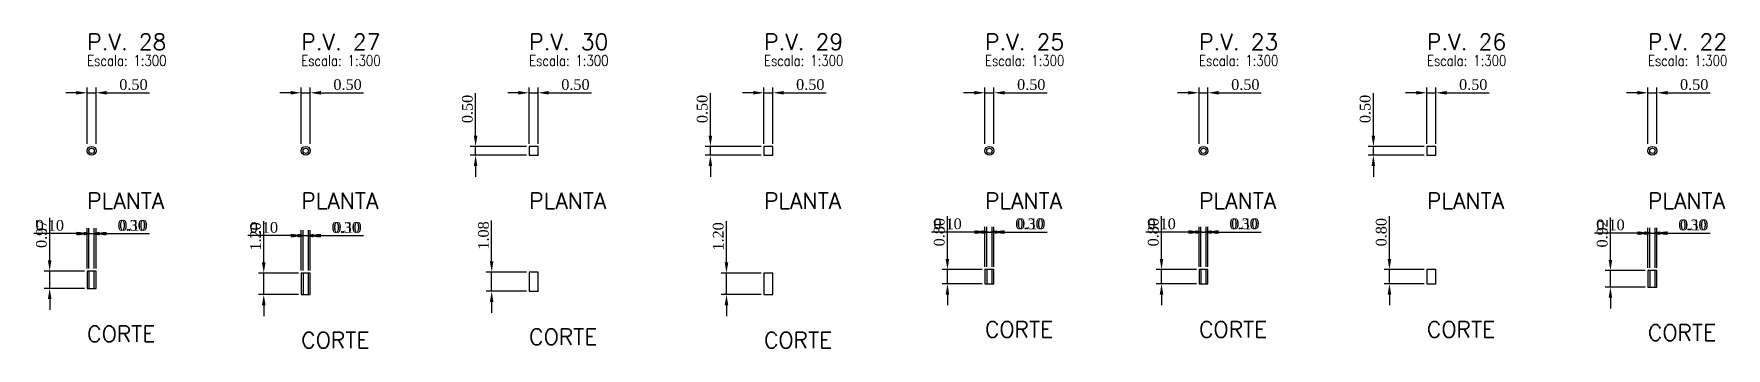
# Model space of a CAD drawing. Extents: x -44 to 14114764, y -20 to 289527804.
# Drawn here: x 359892.8 to 359987.6, y 7353290.9 to 7353308.5 of the extents above; entities that cross this region are included whole.
import ezdxf

# ---------------------------------------------------------------- set-up
doc = ezdxf.new("R2010")
doc.units = 0
doc.header["$PDMODE"] = 3
doc.header["$PDSIZE"] = 0.1
for name, color, linetype in [('DETALHE_POCO_COT', 8, 'Continuous'), ('DETALHE_POCO_FOR', 7, 'Continuous'), ('DETALHE_POCO_TIT', 5, 'Continuous'), ('DETALHE_POCO_TXT', 7, 'Continuous')]:
    doc.layers.add(name, color=color, linetype=linetype)
doc.styles.add('ROMANS', font='ROMANS.shx', dxfattribs={"height": 2})
doc.styles.get("Standard").update_dxf_attribs({"font": 'times.ttf'})
doc.dimstyles.new('ISO-25', dxfattribs={"dimtxt": 2.5, "dimasz": 2.5, "dimexe": 1.25, "dimexo": 0.625, "dimtad": 1, "dimtxsty": 'Standard', "dimcen": 2.5, "dimadec": 0, "dimazin": 0, "dimtfac": 1, "dimtmove": 0, "dimatfit": 3, "dimfxl": 1, "dimarcsym": 0})

# ---------------------------------------------------------------- blocks, each defined once
blk = doc.blocks.new('*D625')
at = {"layer": 'Defpoints', "color": 0, "transparency": 16777216}
for p in [(359896.286, 7353305.165), (359895.786, 7353302.165), (359896.286, 7353302.165)]:
    blk.add_point(p, dxfattribs=at)
at = {"layer": 'DETALHE_POCO_COT', "color": 0, "lineweight": -2, "transparency": 16777216}
for p, q in [((359895.786, 7353302.315), (359895.786, 7353305.465)), ((359896.286, 7353302.315), (359896.286, 7353305.465)), ((359895.186, 7353305.165), (359894.586, 7353305.165)), ((359895.786, 7353305.165), (359896.286, 7353305.165)), ((359896.886, 7353305.165), (359899.273, 7353305.165))]:
    blk.add_line(p, q, dxfattribs=at)
at = {"layer": 'DETALHE_POCO_COT', "color": 0, "transparency": 16777216}
for points in [[(359895.186, 7353305.265), (359895.186, 7353305.065), (359895.786, 7353305.165)], [(359896.886, 7353305.265), (359896.886, 7353305.065), (359896.286, 7353305.165)]]:
    blk.add_solid(points, dxfattribs=at)
at = {"layer": 'DETALHE_POCO_COT', "color": 0, "transparency": 16777216, "insert": (359898.38, 7353305.621), "char_height": 0.6, "attachment_point": 5}
blk.add_mtext('0.50', dxfattribs=at)
blk = doc.blocks.new('*D626')
at = {"layer": 'Defpoints', "color": 0, "transparency": 16777216}
for p in [(359893.686, 7353295.18), (359895.786, 7353295.18), (359895.786, 7353294.21)]:
    blk.add_point(p, dxfattribs=at)
at = {"layer": 'DETALHE_POCO_COT', "color": 0, "lineweight": -2, "transparency": 16777216}
for p, q in [((359893.686, 7353295.78), (359893.686, 7353298.159)), ((359895.636, 7353295.18), (359893.386, 7353295.18)), ((359893.686, 7353294.21), (359893.686, 7353295.18)), ((359895.636, 7353294.21), (359893.386, 7353294.21)), ((359893.686, 7353293.61), (359893.686, 7353293.01))]:
    blk.add_line(p, q, dxfattribs=at)
at = {"layer": 'DETALHE_POCO_COT', "color": 0, "transparency": 16777216}
for points in [[(359893.586, 7353295.78), (359893.786, 7353295.78), (359893.686, 7353295.18)], [(359893.586, 7353293.61), (359893.786, 7353293.61), (359893.686, 7353294.21)]]:
    blk.add_solid(points, dxfattribs=at)
at = {"layer": 'DETALHE_POCO_COT', "color": 0, "transparency": 16777216, "insert": (359893.23, 7353297.269), "char_height": 0.6, "attachment_point": 5, "rotation": 90}
blk.add_mtext('0.97', dxfattribs=at)
blk = doc.blocks.new('*D627')
at = {"layer": 'Defpoints', "color": 0, "transparency": 16777216}
for p in [(359895.886, 7353297.28), (359895.786, 7353295.18), (359895.886, 7353295.18)]:
    blk.add_point(p, dxfattribs=at)
at = {"layer": 'DETALHE_POCO_COT', "color": 0, "lineweight": -2, "transparency": 16777216}
for p, q in [((359895.186, 7353297.28), (359892.8, 7353297.28)), ((359895.786, 7353295.33), (359895.786, 7353297.58)), ((359895.886, 7353297.28), (359895.786, 7353297.28)), ((359895.886, 7353295.33), (359895.886, 7353297.58)), ((359896.486, 7353297.28), (359897.086, 7353297.28))]:
    blk.add_line(p, q, dxfattribs=at)
at = {"layer": 'DETALHE_POCO_COT', "color": 0, "transparency": 16777216}
for points in [[(359895.186, 7353297.38), (359895.186, 7353297.18), (359895.786, 7353297.28)], [(359896.486, 7353297.38), (359896.486, 7353297.18), (359895.886, 7353297.28)]]:
    blk.add_solid(points, dxfattribs=at)
at = {"layer": 'DETALHE_POCO_COT', "color": 0, "transparency": 16777216, "insert": (359893.693, 7353297.736), "char_height": 0.6, "attachment_point": 5}
blk.add_mtext('0.10', dxfattribs=at)
blk = doc.blocks.new('*D628')
at = {"layer": 'Defpoints', "color": 0, "transparency": 16777216}
for p in [(359896.186, 7353297.28), (359895.886, 7353295.18), (359896.186, 7353295.18)]:
    blk.add_point(p, dxfattribs=at)
at = {"layer": 'DETALHE_POCO_COT', "color": 0, "lineweight": -2, "transparency": 16777216}
for p, q in [((359895.286, 7353297.28), (359894.686, 7353297.28)), ((359895.886, 7353295.33), (359895.886, 7353297.58)), ((359895.886, 7353297.28), (359896.186, 7353297.28)), ((359896.186, 7353295.33), (359896.186, 7353297.58)), ((359896.786, 7353297.28), (359899.173, 7353297.28))]:
    blk.add_line(p, q, dxfattribs=at)
at = {"layer": 'DETALHE_POCO_COT', "color": 0, "transparency": 16777216}
for points in [[(359895.286, 7353297.38), (359895.286, 7353297.18), (359895.886, 7353297.28)], [(359896.786, 7353297.38), (359896.786, 7353297.18), (359896.186, 7353297.28)]]:
    blk.add_solid(points, dxfattribs=at)
at = {"layer": 'DETALHE_POCO_COT', "color": 0, "transparency": 16777216, "insert": (359898.28, 7353297.736), "char_height": 0.6, "attachment_point": 5}
blk.add_mtext('0.30', dxfattribs=at)
blk = doc.blocks.new('*D629')
at = {"layer": 'Defpoints', "color": 0, "transparency": 16777216}
for p in [(359896.286, 7353297.28), (359896.186, 7353295.18), (359896.286, 7353295.18)]:
    blk.add_point(p, dxfattribs=at)
at = {"layer": 'DETALHE_POCO_COT', "color": 0, "lineweight": -2, "transparency": 16777216}
for p, q in [((359895.586, 7353297.28), (359894.986, 7353297.28)), ((359896.186, 7353295.33), (359896.186, 7353297.58)), ((359896.186, 7353297.28), (359896.286, 7353297.28)), ((359896.286, 7353295.33), (359896.286, 7353297.58)), ((359896.886, 7353297.28), (359899.273, 7353297.28))]:
    blk.add_line(p, q, dxfattribs=at)
at = {"layer": 'DETALHE_POCO_COT', "color": 0, "transparency": 16777216}
for points in [[(359895.586, 7353297.38), (359895.586, 7353297.18), (359896.186, 7353297.28)], [(359896.886, 7353297.38), (359896.886, 7353297.18), (359896.286, 7353297.28)]]:
    blk.add_solid(points, dxfattribs=at)
at = {"layer": 'DETALHE_POCO_COT', "color": 0, "transparency": 16777216, "insert": (359898.38, 7353297.736), "char_height": 0.6, "attachment_point": 5}
blk.add_mtext('0.10', dxfattribs=at)
blk = doc.blocks.new('*D630')
at = {"layer": 'Defpoints', "color": 0, "transparency": 16777216}
for p in [(359908.275, 7353305.165), (359907.775, 7353302.165), (359908.275, 7353302.165)]:
    blk.add_point(p, dxfattribs=at)
at = {"layer": 'DETALHE_POCO_COT', "color": 0, "lineweight": -2, "transparency": 16777216}
for p, q in [((359907.775, 7353302.315), (359907.775, 7353305.465)), ((359908.275, 7353302.315), (359908.275, 7353305.465)), ((359907.175, 7353305.165), (359906.575, 7353305.165)), ((359907.775, 7353305.165), (359908.275, 7353305.165)), ((359908.875, 7353305.165), (359911.262, 7353305.165))]:
    blk.add_line(p, q, dxfattribs=at)
at = {"layer": 'DETALHE_POCO_COT', "color": 0, "transparency": 16777216}
for points in [[(359907.175, 7353305.265), (359907.175, 7353305.065), (359907.775, 7353305.165)], [(359908.875, 7353305.265), (359908.875, 7353305.065), (359908.275, 7353305.165)]]:
    blk.add_solid(points, dxfattribs=at)
at = {"layer": 'DETALHE_POCO_COT', "color": 0, "transparency": 16777216, "insert": (359910.369, 7353305.621), "char_height": 0.6, "attachment_point": 5}
blk.add_mtext('0.50', dxfattribs=at)
blk = doc.blocks.new('*D631')
at = {"layer": 'Defpoints', "color": 0, "transparency": 16777216}
for p in [(359905.675, 7353295.065), (359907.775, 7353295.065), (359907.775, 7353293.865)]:
    blk.add_point(p, dxfattribs=at)
at = {"layer": 'DETALHE_POCO_COT', "color": 0, "lineweight": -2, "transparency": 16777216}
for p, q in [((359905.675, 7353295.665), (359905.675, 7353297.98)), ((359907.625, 7353295.065), (359905.375, 7353295.065)), ((359905.675, 7353293.865), (359905.675, 7353295.065)), ((359907.625, 7353293.865), (359905.375, 7353293.865)), ((359905.675, 7353293.265), (359905.675, 7353292.665))]:
    blk.add_line(p, q, dxfattribs=at)
at = {"layer": 'DETALHE_POCO_COT', "color": 0, "transparency": 16777216}
for points in [[(359905.575, 7353295.665), (359905.775, 7353295.665), (359905.675, 7353295.065)], [(359905.575, 7353293.265), (359905.775, 7353293.265), (359905.675, 7353293.865)]]:
    blk.add_solid(points, dxfattribs=at)
at = {"layer": 'DETALHE_POCO_COT', "color": 0, "transparency": 16777216, "insert": (359905.219, 7353297.123), "char_height": 0.6, "attachment_point": 5, "rotation": 90}
blk.add_mtext('1.20', dxfattribs=at)
blk = doc.blocks.new('*D632')
at = {"layer": 'Defpoints', "color": 0, "transparency": 16777216}
for p in [(359907.875, 7353297.165), (359907.775, 7353295.065), (359907.875, 7353295.065)]:
    blk.add_point(p, dxfattribs=at)
at = {"layer": 'DETALHE_POCO_COT', "color": 0, "lineweight": -2, "transparency": 16777216}
for p, q in [((359907.175, 7353297.165), (359904.788, 7353297.165)), ((359907.775, 7353295.215), (359907.775, 7353297.465)), ((359907.875, 7353297.165), (359907.775, 7353297.165)), ((359907.875, 7353295.215), (359907.875, 7353297.465)), ((359908.475, 7353297.165), (359909.075, 7353297.165))]:
    blk.add_line(p, q, dxfattribs=at)
at = {"layer": 'DETALHE_POCO_COT', "color": 0, "transparency": 16777216}
for points in [[(359907.175, 7353297.265), (359907.175, 7353297.065), (359907.775, 7353297.165)], [(359908.475, 7353297.265), (359908.475, 7353297.065), (359907.875, 7353297.165)]]:
    blk.add_solid(points, dxfattribs=at)
at = {"layer": 'DETALHE_POCO_COT', "color": 0, "transparency": 16777216, "insert": (359905.682, 7353297.621), "char_height": 0.6, "attachment_point": 5}
blk.add_mtext('0.10', dxfattribs=at)
blk = doc.blocks.new('*D633')
at = {"layer": 'Defpoints', "color": 0, "transparency": 16777216}
for p in [(359908.175, 7353297.165), (359907.875, 7353295.065), (359908.175, 7353295.065)]:
    blk.add_point(p, dxfattribs=at)
at = {"layer": 'DETALHE_POCO_COT', "color": 0, "lineweight": -2, "transparency": 16777216}
for p, q in [((359907.275, 7353297.165), (359906.675, 7353297.165)), ((359907.875, 7353295.215), (359907.875, 7353297.465)), ((359907.875, 7353297.165), (359908.175, 7353297.165)), ((359908.175, 7353295.215), (359908.175, 7353297.465)), ((359908.775, 7353297.165), (359911.162, 7353297.165))]:
    blk.add_line(p, q, dxfattribs=at)
at = {"layer": 'DETALHE_POCO_COT', "color": 0, "transparency": 16777216}
for points in [[(359907.275, 7353297.265), (359907.275, 7353297.065), (359907.875, 7353297.165)], [(359908.775, 7353297.265), (359908.775, 7353297.065), (359908.175, 7353297.165)]]:
    blk.add_solid(points, dxfattribs=at)
at = {"layer": 'DETALHE_POCO_COT', "color": 0, "transparency": 16777216, "insert": (359910.269, 7353297.621), "char_height": 0.6, "attachment_point": 5}
blk.add_mtext('0.30', dxfattribs=at)
blk = doc.blocks.new('*D634')
at = {"layer": 'Defpoints', "color": 0, "transparency": 16777216}
for p in [(359908.275, 7353297.165), (359908.175, 7353295.065), (359908.275, 7353295.065)]:
    blk.add_point(p, dxfattribs=at)
at = {"layer": 'DETALHE_POCO_COT', "color": 0, "lineweight": -2, "transparency": 16777216}
for p, q in [((359907.575, 7353297.165), (359906.975, 7353297.165)), ((359908.175, 7353295.215), (359908.175, 7353297.465)), ((359908.175, 7353297.165), (359908.275, 7353297.165)), ((359908.275, 7353295.215), (359908.275, 7353297.465)), ((359908.875, 7353297.165), (359911.262, 7353297.165))]:
    blk.add_line(p, q, dxfattribs=at)
at = {"layer": 'DETALHE_POCO_COT', "color": 0, "transparency": 16777216}
for points in [[(359907.575, 7353297.265), (359907.575, 7353297.065), (359908.175, 7353297.165)], [(359908.875, 7353297.265), (359908.875, 7353297.065), (359908.275, 7353297.165)]]:
    blk.add_solid(points, dxfattribs=at)
at = {"layer": 'DETALHE_POCO_COT', "color": 0, "transparency": 16777216, "insert": (359910.369, 7353297.621), "char_height": 0.6, "attachment_point": 5}
blk.add_mtext('0.10', dxfattribs=at)
blk = doc.blocks.new('*D635')
at = {"layer": 'Defpoints', "color": 0, "transparency": 16777216}
for p in [(359921.039, 7353305.165), (359920.539, 7353302.165), (359921.039, 7353302.165)]:
    blk.add_point(p, dxfattribs=at)
at = {"layer": 'DETALHE_POCO_COT', "color": 0, "lineweight": -2, "transparency": 16777216}
for p, q in [((359920.539, 7353302.315), (359920.539, 7353305.465)), ((359921.039, 7353302.315), (359921.039, 7353305.465)), ((359919.939, 7353305.165), (359919.339, 7353305.165)), ((359920.539, 7353305.165), (359921.039, 7353305.165)), ((359921.639, 7353305.165), (359924.025, 7353305.165))]:
    blk.add_line(p, q, dxfattribs=at)
at = {"layer": 'DETALHE_POCO_COT', "color": 0, "transparency": 16777216}
for points in [[(359919.939, 7353305.265), (359919.939, 7353305.065), (359920.539, 7353305.165)], [(359921.639, 7353305.265), (359921.639, 7353305.065), (359921.039, 7353305.165)]]:
    blk.add_solid(points, dxfattribs=at)
at = {"layer": 'DETALHE_POCO_COT', "color": 0, "transparency": 16777216, "insert": (359923.132, 7353305.621), "char_height": 0.6, "attachment_point": 5}
blk.add_mtext('0.50', dxfattribs=at)
blk = doc.blocks.new('*D636')
at = {"layer": 'Defpoints', "color": 0, "transparency": 16777216}
for p in [(359917.539, 7353302.165), (359920.539, 7353302.165), (359920.539, 7353301.665)]:
    blk.add_point(p, dxfattribs=at)
at = {"layer": 'DETALHE_POCO_COT', "color": 0, "lineweight": -2, "transparency": 16777216}
for p, q in [((359917.539, 7353302.765), (359917.539, 7353305.152)), ((359920.389, 7353302.165), (359917.239, 7353302.165)), ((359920.389, 7353301.665), (359917.239, 7353301.665)), ((359917.539, 7353301.665), (359917.539, 7353302.165)), ((359917.539, 7353301.065), (359917.539, 7353300.465))]:
    blk.add_line(p, q, dxfattribs=at)
at = {"layer": 'DETALHE_POCO_COT', "color": 0, "transparency": 16777216}
for points in [[(359917.439, 7353302.765), (359917.639, 7353302.765), (359917.539, 7353302.165)], [(359917.439, 7353301.065), (359917.639, 7353301.065), (359917.539, 7353301.665)]]:
    blk.add_solid(points, dxfattribs=at)
at = {"layer": 'DETALHE_POCO_COT', "color": 0, "transparency": 16777216, "insert": (359917.083, 7353304.259), "char_height": 0.6, "attachment_point": 5, "rotation": 90}
blk.add_mtext('0.50', dxfattribs=at)
blk = doc.blocks.new('*D637')
at = {"layer": 'Defpoints', "color": 0, "transparency": 16777216}
for p in [(359918.439, 7353295.127), (359920.539, 7353295.127), (359920.539, 7353294.05)]:
    blk.add_point(p, dxfattribs=at)
at = {"layer": 'DETALHE_POCO_COT', "color": 0, "lineweight": -2, "transparency": 16777216}
for p, q in [((359918.439, 7353295.727), (359918.439, 7353298.022)), ((359920.389, 7353295.127), (359918.139, 7353295.127)), ((359918.439, 7353294.05), (359918.439, 7353295.127)), ((359920.389, 7353294.05), (359918.139, 7353294.05)), ((359918.439, 7353293.45), (359918.439, 7353292.85))]:
    blk.add_line(p, q, dxfattribs=at)
at = {"layer": 'DETALHE_POCO_COT', "color": 0, "transparency": 16777216}
for points in [[(359918.339, 7353295.727), (359918.539, 7353295.727), (359918.439, 7353295.127)], [(359918.339, 7353293.45), (359918.539, 7353293.45), (359918.439, 7353294.05)]]:
    blk.add_solid(points, dxfattribs=at)
at = {"layer": 'DETALHE_POCO_COT', "color": 0, "transparency": 16777216, "insert": (359917.983, 7353297.175), "char_height": 0.6, "attachment_point": 5, "rotation": 90}
blk.add_mtext('1.08', dxfattribs=at)
blk = doc.blocks.new('*D638')
at = {"layer": 'Defpoints', "color": 0, "transparency": 16777216}
for p in [(359934.189, 7353305.165), (359933.689, 7353302.165), (359934.189, 7353302.165)]:
    blk.add_point(p, dxfattribs=at)
at = {"layer": 'DETALHE_POCO_COT', "color": 0, "lineweight": -2, "transparency": 16777216}
for p, q in [((359933.689, 7353302.315), (359933.689, 7353305.465)), ((359934.189, 7353302.315), (359934.189, 7353305.465)), ((359933.089, 7353305.165), (359932.489, 7353305.165)), ((359933.689, 7353305.165), (359934.189, 7353305.165)), ((359934.789, 7353305.165), (359937.176, 7353305.165))]:
    blk.add_line(p, q, dxfattribs=at)
at = {"layer": 'DETALHE_POCO_COT', "color": 0, "transparency": 16777216}
for points in [[(359933.089, 7353305.265), (359933.089, 7353305.065), (359933.689, 7353305.165)], [(359934.789, 7353305.265), (359934.789, 7353305.065), (359934.189, 7353305.165)]]:
    blk.add_solid(points, dxfattribs=at)
at = {"layer": 'DETALHE_POCO_COT', "color": 0, "transparency": 16777216, "insert": (359936.283, 7353305.621), "char_height": 0.6, "attachment_point": 5}
blk.add_mtext('0.50', dxfattribs=at)
blk = doc.blocks.new('*D639')
at = {"layer": 'Defpoints', "color": 0, "transparency": 16777216}
for p in [(359930.689, 7353302.165), (359933.689, 7353302.165), (359933.689, 7353301.665)]:
    blk.add_point(p, dxfattribs=at)
at = {"layer": 'DETALHE_POCO_COT', "color": 0, "lineweight": -2, "transparency": 16777216}
for p, q in [((359930.689, 7353302.765), (359930.689, 7353305.152)), ((359933.539, 7353302.165), (359930.389, 7353302.165)), ((359933.539, 7353301.665), (359930.389, 7353301.665)), ((359930.689, 7353301.665), (359930.689, 7353302.165)), ((359930.689, 7353301.065), (359930.689, 7353300.465))]:
    blk.add_line(p, q, dxfattribs=at)
at = {"layer": 'DETALHE_POCO_COT', "color": 0, "transparency": 16777216}
for points in [[(359930.589, 7353302.765), (359930.789, 7353302.765), (359930.689, 7353302.165)], [(359930.589, 7353301.065), (359930.789, 7353301.065), (359930.689, 7353301.665)]]:
    blk.add_solid(points, dxfattribs=at)
at = {"layer": 'DETALHE_POCO_COT', "color": 0, "transparency": 16777216, "insert": (359930.233, 7353304.259), "char_height": 0.6, "attachment_point": 5, "rotation": 90}
blk.add_mtext('0.50', dxfattribs=at)
blk = doc.blocks.new('*D640')
at = {"layer": 'Defpoints', "color": 0, "transparency": 16777216}
for p in [(359931.589, 7353295.065), (359933.689, 7353295.065), (359933.689, 7353293.865)]:
    blk.add_point(p, dxfattribs=at)
at = {"layer": 'DETALHE_POCO_COT', "color": 0, "lineweight": -2, "transparency": 16777216}
for p, q in [((359931.589, 7353295.665), (359931.589, 7353297.98)), ((359933.539, 7353295.065), (359931.289, 7353295.065)), ((359931.589, 7353293.865), (359931.589, 7353295.065)), ((359933.539, 7353293.865), (359931.289, 7353293.865)), ((359931.589, 7353293.265), (359931.589, 7353292.665))]:
    blk.add_line(p, q, dxfattribs=at)
at = {"layer": 'DETALHE_POCO_COT', "color": 0, "transparency": 16777216}
for points in [[(359931.489, 7353295.665), (359931.689, 7353295.665), (359931.589, 7353295.065)], [(359931.489, 7353293.265), (359931.689, 7353293.265), (359931.589, 7353293.865)]]:
    blk.add_solid(points, dxfattribs=at)
at = {"layer": 'DETALHE_POCO_COT', "color": 0, "transparency": 16777216, "insert": (359931.133, 7353297.123), "char_height": 0.6, "attachment_point": 5, "rotation": 90}
blk.add_mtext('1.20', dxfattribs=at)
blk = doc.blocks.new('*D641')
at = {"layer": 'Defpoints', "color": 0, "transparency": 16777216}
for p in [(359946.565, 7353305.165), (359946.065, 7353302.165), (359946.565, 7353302.165)]:
    blk.add_point(p, dxfattribs=at)
at = {"layer": 'DETALHE_POCO_COT', "color": 0, "lineweight": -2, "transparency": 16777216}
for p, q in [((359946.065, 7353302.315), (359946.065, 7353305.465)), ((359946.565, 7353302.315), (359946.565, 7353305.465)), ((359945.465, 7353305.165), (359944.865, 7353305.165)), ((359946.065, 7353305.165), (359946.565, 7353305.165)), ((359947.165, 7353305.165), (359949.552, 7353305.165))]:
    blk.add_line(p, q, dxfattribs=at)
at = {"layer": 'DETALHE_POCO_COT', "color": 0, "transparency": 16777216}
for points in [[(359945.465, 7353305.265), (359945.465, 7353305.065), (359946.065, 7353305.165)], [(359947.165, 7353305.265), (359947.165, 7353305.065), (359946.565, 7353305.165)]]:
    blk.add_solid(points, dxfattribs=at)
at = {"layer": 'DETALHE_POCO_COT', "color": 0, "transparency": 16777216, "insert": (359948.659, 7353305.621), "char_height": 0.6, "attachment_point": 5}
blk.add_mtext('0.50', dxfattribs=at)
blk = doc.blocks.new('*D642')
at = {"layer": 'Defpoints', "color": 0, "transparency": 16777216}
for p in [(359943.965, 7353295.265), (359946.065, 7353295.265), (359946.065, 7353294.465)]:
    blk.add_point(p, dxfattribs=at)
at = {"layer": 'DETALHE_POCO_COT', "color": 0, "lineweight": -2, "transparency": 16777216}
for p, q in [((359943.965, 7353295.865), (359943.965, 7353298.252)), ((359945.915, 7353295.265), (359943.665, 7353295.265)), ((359943.965, 7353294.465), (359943.965, 7353295.265)), ((359945.915, 7353294.465), (359943.665, 7353294.465)), ((359943.965, 7353293.865), (359943.965, 7353293.265))]:
    blk.add_line(p, q, dxfattribs=at)
at = {"layer": 'DETALHE_POCO_COT', "color": 0, "transparency": 16777216}
for points in [[(359943.865, 7353295.865), (359944.065, 7353295.865), (359943.965, 7353295.265)], [(359943.865, 7353293.865), (359944.065, 7353293.865), (359943.965, 7353294.465)]]:
    blk.add_solid(points, dxfattribs=at)
at = {"layer": 'DETALHE_POCO_COT', "color": 0, "transparency": 16777216, "insert": (359943.509, 7353297.359), "char_height": 0.6, "attachment_point": 5, "rotation": 90}
blk.add_mtext('0.80', dxfattribs=at)
blk = doc.blocks.new('*D643')
at = {"layer": 'Defpoints', "color": 0, "transparency": 16777216}
for p in [(359946.165, 7353297.365), (359946.065, 7353295.265), (359946.165, 7353295.265)]:
    blk.add_point(p, dxfattribs=at)
at = {"layer": 'DETALHE_POCO_COT', "color": 0, "lineweight": -2, "transparency": 16777216}
for p, q in [((359945.465, 7353297.365), (359943.079, 7353297.365)), ((359946.065, 7353295.415), (359946.065, 7353297.665)), ((359946.165, 7353297.365), (359946.065, 7353297.365)), ((359946.165, 7353295.415), (359946.165, 7353297.665)), ((359946.765, 7353297.365), (359947.365, 7353297.365))]:
    blk.add_line(p, q, dxfattribs=at)
at = {"layer": 'DETALHE_POCO_COT', "color": 0, "transparency": 16777216}
for points in [[(359945.465, 7353297.465), (359945.465, 7353297.265), (359946.065, 7353297.365)], [(359946.765, 7353297.465), (359946.765, 7353297.265), (359946.165, 7353297.365)]]:
    blk.add_solid(points, dxfattribs=at)
at = {"layer": 'DETALHE_POCO_COT', "color": 0, "transparency": 16777216, "insert": (359943.972, 7353297.821), "char_height": 0.6, "attachment_point": 5}
blk.add_mtext('0.10', dxfattribs=at)
blk = doc.blocks.new('*D644')
at = {"layer": 'Defpoints', "color": 0, "transparency": 16777216}
for p in [(359946.465, 7353297.365), (359946.165, 7353295.265), (359946.465, 7353295.265)]:
    blk.add_point(p, dxfattribs=at)
at = {"layer": 'DETALHE_POCO_COT', "color": 0, "lineweight": -2, "transparency": 16777216}
for p, q in [((359945.565, 7353297.365), (359944.965, 7353297.365)), ((359946.165, 7353295.415), (359946.165, 7353297.665)), ((359946.165, 7353297.365), (359946.465, 7353297.365)), ((359946.465, 7353295.415), (359946.465, 7353297.665)), ((359947.065, 7353297.365), (359949.452, 7353297.365))]:
    blk.add_line(p, q, dxfattribs=at)
at = {"layer": 'DETALHE_POCO_COT', "color": 0, "transparency": 16777216}
for points in [[(359945.565, 7353297.465), (359945.565, 7353297.265), (359946.165, 7353297.365)], [(359947.065, 7353297.465), (359947.065, 7353297.265), (359946.465, 7353297.365)]]:
    blk.add_solid(points, dxfattribs=at)
at = {"layer": 'DETALHE_POCO_COT', "color": 0, "transparency": 16777216, "insert": (359948.559, 7353297.821), "char_height": 0.6, "attachment_point": 5}
blk.add_mtext('0.30', dxfattribs=at)
blk = doc.blocks.new('*D645')
at = {"layer": 'Defpoints', "color": 0, "transparency": 16777216}
for p in [(359946.565, 7353297.365), (359946.465, 7353295.265), (359946.565, 7353295.265)]:
    blk.add_point(p, dxfattribs=at)
at = {"layer": 'DETALHE_POCO_COT', "color": 0, "lineweight": -2, "transparency": 16777216}
for p, q in [((359945.865, 7353297.365), (359945.265, 7353297.365)), ((359946.465, 7353295.415), (359946.465, 7353297.665)), ((359946.465, 7353297.365), (359946.565, 7353297.365)), ((359946.565, 7353295.415), (359946.565, 7353297.665)), ((359947.165, 7353297.365), (359949.552, 7353297.365))]:
    blk.add_line(p, q, dxfattribs=at)
at = {"layer": 'DETALHE_POCO_COT', "color": 0, "transparency": 16777216}
for points in [[(359945.865, 7353297.465), (359945.865, 7353297.265), (359946.465, 7353297.365)], [(359947.165, 7353297.465), (359947.165, 7353297.265), (359946.565, 7353297.365)]]:
    blk.add_solid(points, dxfattribs=at)
at = {"layer": 'DETALHE_POCO_COT', "color": 0, "transparency": 16777216, "insert": (359948.659, 7353297.821), "char_height": 0.6, "attachment_point": 5}
blk.add_mtext('0.10', dxfattribs=at)
blk = doc.blocks.new('*D646')
at = {"layer": 'Defpoints', "color": 0, "transparency": 16777216}
for p in [(359958.554, 7353305.165), (359958.054, 7353302.165), (359958.554, 7353302.165)]:
    blk.add_point(p, dxfattribs=at)
at = {"layer": 'DETALHE_POCO_COT', "color": 0, "lineweight": -2, "transparency": 16777216}
for p, q in [((359958.054, 7353302.315), (359958.054, 7353305.465)), ((359958.554, 7353302.315), (359958.554, 7353305.465)), ((359957.454, 7353305.165), (359956.854, 7353305.165)), ((359958.054, 7353305.165), (359958.554, 7353305.165)), ((359959.154, 7353305.165), (359961.541, 7353305.165))]:
    blk.add_line(p, q, dxfattribs=at)
at = {"layer": 'DETALHE_POCO_COT', "color": 0, "transparency": 16777216}
for points in [[(359957.454, 7353305.265), (359957.454, 7353305.065), (359958.054, 7353305.165)], [(359959.154, 7353305.265), (359959.154, 7353305.065), (359958.554, 7353305.165)]]:
    blk.add_solid(points, dxfattribs=at)
at = {"layer": 'DETALHE_POCO_COT', "color": 0, "transparency": 16777216, "insert": (359960.648, 7353305.621), "char_height": 0.6, "attachment_point": 5}
blk.add_mtext('0.50', dxfattribs=at)
blk = doc.blocks.new('*D647')
at = {"layer": 'Defpoints', "color": 0, "transparency": 16777216}
for p in [(359955.954, 7353295.265), (359958.054, 7353295.265), (359958.054, 7353294.465)]:
    blk.add_point(p, dxfattribs=at)
at = {"layer": 'DETALHE_POCO_COT', "color": 0, "lineweight": -2, "transparency": 16777216}
for p, q in [((359955.954, 7353295.865), (359955.954, 7353298.252)), ((359957.904, 7353295.265), (359955.654, 7353295.265)), ((359955.954, 7353294.465), (359955.954, 7353295.265)), ((359957.904, 7353294.465), (359955.654, 7353294.465)), ((359955.954, 7353293.865), (359955.954, 7353293.265))]:
    blk.add_line(p, q, dxfattribs=at)
at = {"layer": 'DETALHE_POCO_COT', "color": 0, "transparency": 16777216}
for points in [[(359955.854, 7353295.865), (359956.054, 7353295.865), (359955.954, 7353295.265)], [(359955.854, 7353293.865), (359956.054, 7353293.865), (359955.954, 7353294.465)]]:
    blk.add_solid(points, dxfattribs=at)
at = {"layer": 'DETALHE_POCO_COT', "color": 0, "transparency": 16777216, "insert": (359955.498, 7353297.359), "char_height": 0.6, "attachment_point": 5, "rotation": 90}
blk.add_mtext('0.80', dxfattribs=at)
blk = doc.blocks.new('*D648')
at = {"layer": 'Defpoints', "color": 0, "transparency": 16777216}
for p in [(359958.154, 7353297.365), (359958.054, 7353295.265), (359958.154, 7353295.265)]:
    blk.add_point(p, dxfattribs=at)
at = {"layer": 'DETALHE_POCO_COT', "color": 0, "lineweight": -2, "transparency": 16777216}
for p, q in [((359957.454, 7353297.365), (359955.067, 7353297.365)), ((359958.054, 7353295.415), (359958.054, 7353297.665)), ((359958.154, 7353297.365), (359958.054, 7353297.365)), ((359958.154, 7353295.415), (359958.154, 7353297.665)), ((359958.754, 7353297.365), (359959.354, 7353297.365))]:
    blk.add_line(p, q, dxfattribs=at)
at = {"layer": 'DETALHE_POCO_COT', "color": 0, "transparency": 16777216}
for points in [[(359957.454, 7353297.465), (359957.454, 7353297.265), (359958.054, 7353297.365)], [(359958.754, 7353297.465), (359958.754, 7353297.265), (359958.154, 7353297.365)]]:
    blk.add_solid(points, dxfattribs=at)
at = {"layer": 'DETALHE_POCO_COT', "color": 0, "transparency": 16777216, "insert": (359955.961, 7353297.821), "char_height": 0.6, "attachment_point": 5}
blk.add_mtext('0.10', dxfattribs=at)
blk = doc.blocks.new('*D649')
at = {"layer": 'Defpoints', "color": 0, "transparency": 16777216}
for p in [(359958.454, 7353297.365), (359958.154, 7353295.265), (359958.454, 7353295.265)]:
    blk.add_point(p, dxfattribs=at)
at = {"layer": 'DETALHE_POCO_COT', "color": 0, "lineweight": -2, "transparency": 16777216}
for p, q in [((359957.554, 7353297.365), (359956.954, 7353297.365)), ((359958.154, 7353295.415), (359958.154, 7353297.665)), ((359958.154, 7353297.365), (359958.454, 7353297.365)), ((359958.454, 7353295.415), (359958.454, 7353297.665)), ((359959.054, 7353297.365), (359961.441, 7353297.365))]:
    blk.add_line(p, q, dxfattribs=at)
at = {"layer": 'DETALHE_POCO_COT', "color": 0, "transparency": 16777216}
for points in [[(359957.554, 7353297.465), (359957.554, 7353297.265), (359958.154, 7353297.365)], [(359959.054, 7353297.465), (359959.054, 7353297.265), (359958.454, 7353297.365)]]:
    blk.add_solid(points, dxfattribs=at)
at = {"layer": 'DETALHE_POCO_COT', "color": 0, "transparency": 16777216, "insert": (359960.548, 7353297.821), "char_height": 0.6, "attachment_point": 5}
blk.add_mtext('0.30', dxfattribs=at)
blk = doc.blocks.new('*D650')
at = {"layer": 'Defpoints', "color": 0, "transparency": 16777216}
for p in [(359958.554, 7353297.365), (359958.454, 7353295.265), (359958.554, 7353295.265)]:
    blk.add_point(p, dxfattribs=at)
at = {"layer": 'DETALHE_POCO_COT', "color": 0, "lineweight": -2, "transparency": 16777216}
for p, q in [((359957.854, 7353297.365), (359957.254, 7353297.365)), ((359958.454, 7353295.415), (359958.454, 7353297.665)), ((359958.454, 7353297.365), (359958.554, 7353297.365)), ((359958.554, 7353295.415), (359958.554, 7353297.665)), ((359959.154, 7353297.365), (359961.541, 7353297.365))]:
    blk.add_line(p, q, dxfattribs=at)
at = {"layer": 'DETALHE_POCO_COT', "color": 0, "transparency": 16777216}
for points in [[(359957.854, 7353297.465), (359957.854, 7353297.265), (359958.454, 7353297.365)], [(359959.154, 7353297.465), (359959.154, 7353297.265), (359958.554, 7353297.365)]]:
    blk.add_solid(points, dxfattribs=at)
at = {"layer": 'DETALHE_POCO_COT', "color": 0, "transparency": 16777216, "insert": (359960.648, 7353297.821), "char_height": 0.6, "attachment_point": 5}
blk.add_mtext('0.10', dxfattribs=at)
blk = doc.blocks.new('*D651')
at = {"layer": 'Defpoints', "color": 0, "transparency": 16777216}
for p in [(359971.318, 7353305.165), (359970.818, 7353302.165), (359971.318, 7353302.165)]:
    blk.add_point(p, dxfattribs=at)
at = {"layer": 'DETALHE_POCO_COT', "color": 0, "lineweight": -2, "transparency": 16777216}
for p, q in [((359970.818, 7353302.315), (359970.818, 7353305.465)), ((359971.318, 7353302.315), (359971.318, 7353305.465)), ((359970.218, 7353305.165), (359969.618, 7353305.165)), ((359970.818, 7353305.165), (359971.318, 7353305.165)), ((359971.918, 7353305.165), (359974.305, 7353305.165))]:
    blk.add_line(p, q, dxfattribs=at)
at = {"layer": 'DETALHE_POCO_COT', "color": 0, "transparency": 16777216}
for points in [[(359970.218, 7353305.265), (359970.218, 7353305.065), (359970.818, 7353305.165)], [(359971.918, 7353305.265), (359971.918, 7353305.065), (359971.318, 7353305.165)]]:
    blk.add_solid(points, dxfattribs=at)
at = {"layer": 'DETALHE_POCO_COT', "color": 0, "transparency": 16777216, "insert": (359973.411, 7353305.621), "char_height": 0.6, "attachment_point": 5}
blk.add_mtext('0.50', dxfattribs=at)
blk = doc.blocks.new('*D652')
at = {"layer": 'Defpoints', "color": 0, "transparency": 16777216}
for p in [(359967.818, 7353302.165), (359970.818, 7353302.165), (359970.818, 7353301.665)]:
    blk.add_point(p, dxfattribs=at)
at = {"layer": 'DETALHE_POCO_COT', "color": 0, "lineweight": -2, "transparency": 16777216}
for p, q in [((359967.818, 7353302.765), (359967.818, 7353305.152)), ((359970.668, 7353302.165), (359967.518, 7353302.165)), ((359970.668, 7353301.665), (359967.518, 7353301.665)), ((359967.818, 7353301.665), (359967.818, 7353302.165)), ((359967.818, 7353301.065), (359967.818, 7353300.465))]:
    blk.add_line(p, q, dxfattribs=at)
at = {"layer": 'DETALHE_POCO_COT', "color": 0, "transparency": 16777216}
for points in [[(359967.718, 7353302.765), (359967.918, 7353302.765), (359967.818, 7353302.165)], [(359967.718, 7353301.065), (359967.918, 7353301.065), (359967.818, 7353301.665)]]:
    blk.add_solid(points, dxfattribs=at)
at = {"layer": 'DETALHE_POCO_COT', "color": 0, "transparency": 16777216, "insert": (359967.362, 7353304.259), "char_height": 0.6, "attachment_point": 5, "rotation": 90}
blk.add_mtext('0.50', dxfattribs=at)
blk = doc.blocks.new('*D653')
at = {"layer": 'Defpoints', "color": 0, "transparency": 16777216}
for p in [(359968.718, 7353295.265), (359970.818, 7353295.265), (359970.818, 7353294.465)]:
    blk.add_point(p, dxfattribs=at)
at = {"layer": 'DETALHE_POCO_COT', "color": 0, "lineweight": -2, "transparency": 16777216}
for p, q in [((359968.718, 7353295.865), (359968.718, 7353298.252)), ((359970.668, 7353295.265), (359968.418, 7353295.265)), ((359968.718, 7353294.465), (359968.718, 7353295.265)), ((359970.668, 7353294.465), (359968.418, 7353294.465)), ((359968.718, 7353293.865), (359968.718, 7353293.265))]:
    blk.add_line(p, q, dxfattribs=at)
at = {"layer": 'DETALHE_POCO_COT', "color": 0, "transparency": 16777216}
for points in [[(359968.618, 7353295.865), (359968.818, 7353295.865), (359968.718, 7353295.265)], [(359968.618, 7353293.865), (359968.818, 7353293.865), (359968.718, 7353294.465)]]:
    blk.add_solid(points, dxfattribs=at)
at = {"layer": 'DETALHE_POCO_COT', "color": 0, "transparency": 16777216, "insert": (359968.262, 7353297.359), "char_height": 0.6, "attachment_point": 5, "rotation": 90}
blk.add_mtext('0.80', dxfattribs=at)
blk = doc.blocks.new('*D654')
at = {"layer": 'Defpoints', "color": 0, "transparency": 16777216}
for p in [(359983.694, 7353305.165), (359983.194, 7353302.165), (359983.694, 7353302.165)]:
    blk.add_point(p, dxfattribs=at)
at = {"layer": 'DETALHE_POCO_COT', "color": 0, "lineweight": -2, "transparency": 16777216}
for p, q in [((359983.194, 7353302.315), (359983.194, 7353305.465)), ((359983.694, 7353302.315), (359983.694, 7353305.465)), ((359982.594, 7353305.165), (359981.994, 7353305.165)), ((359983.194, 7353305.165), (359983.694, 7353305.165)), ((359984.294, 7353305.165), (359986.681, 7353305.165))]:
    blk.add_line(p, q, dxfattribs=at)
at = {"layer": 'DETALHE_POCO_COT', "color": 0, "transparency": 16777216}
for points in [[(359982.594, 7353305.265), (359982.594, 7353305.065), (359983.194, 7353305.165)], [(359984.294, 7353305.265), (359984.294, 7353305.065), (359983.694, 7353305.165)]]:
    blk.add_solid(points, dxfattribs=at)
at = {"layer": 'DETALHE_POCO_COT', "color": 0, "transparency": 16777216, "insert": (359985.787, 7353305.621), "char_height": 0.6, "attachment_point": 5}
blk.add_mtext('0.50', dxfattribs=at)
blk = doc.blocks.new('*D655')
at = {"layer": 'Defpoints', "color": 0, "transparency": 16777216}
for p in [(359981.094, 7353295.205), (359983.194, 7353295.205), (359983.194, 7353294.284)]:
    blk.add_point(p, dxfattribs=at)
at = {"layer": 'DETALHE_POCO_COT', "color": 0, "lineweight": -2, "transparency": 16777216}
for p, q in [((359981.094, 7353295.805), (359981.094, 7353298.186)), ((359983.044, 7353295.205), (359980.794, 7353295.205)), ((359981.094, 7353294.284), (359981.094, 7353295.205)), ((359983.044, 7353294.284), (359980.794, 7353294.284)), ((359981.094, 7353293.684), (359981.094, 7353293.084))]:
    blk.add_line(p, q, dxfattribs=at)
at = {"layer": 'DETALHE_POCO_COT', "color": 0, "transparency": 16777216}
for points in [[(359980.994, 7353295.805), (359981.194, 7353295.805), (359981.094, 7353295.205)], [(359980.994, 7353293.684), (359981.194, 7353293.684), (359981.094, 7353294.284)]]:
    blk.add_solid(points, dxfattribs=at)
at = {"layer": 'DETALHE_POCO_COT', "color": 0, "transparency": 16777216, "insert": (359980.638, 7353297.295), "char_height": 0.6, "attachment_point": 5, "rotation": 90}
blk.add_mtext('0.92', dxfattribs=at)
blk = doc.blocks.new('*D656')
at = {"layer": 'Defpoints', "color": 0, "transparency": 16777216}
for p in [(359983.294, 7353297.305), (359983.194, 7353295.205), (359983.294, 7353295.205)]:
    blk.add_point(p, dxfattribs=at)
at = {"layer": 'DETALHE_POCO_COT', "color": 0, "lineweight": -2, "transparency": 16777216}
for p, q in [((359982.594, 7353297.305), (359980.207, 7353297.305)), ((359983.194, 7353295.355), (359983.194, 7353297.605)), ((359983.294, 7353297.305), (359983.194, 7353297.305)), ((359983.294, 7353295.355), (359983.294, 7353297.605)), ((359983.894, 7353297.305), (359984.494, 7353297.305))]:
    blk.add_line(p, q, dxfattribs=at)
at = {"layer": 'DETALHE_POCO_COT', "color": 0, "transparency": 16777216}
for points in [[(359982.594, 7353297.405), (359982.594, 7353297.205), (359983.194, 7353297.305)], [(359983.894, 7353297.405), (359983.894, 7353297.205), (359983.294, 7353297.305)]]:
    blk.add_solid(points, dxfattribs=at)
at = {"layer": 'DETALHE_POCO_COT', "color": 0, "transparency": 16777216, "insert": (359981.1, 7353297.761), "char_height": 0.6, "attachment_point": 5}
blk.add_mtext('0.10', dxfattribs=at)
blk = doc.blocks.new('*D657')
at = {"layer": 'Defpoints', "color": 0, "transparency": 16777216}
for p in [(359983.594, 7353297.305), (359983.294, 7353295.205), (359983.594, 7353295.205)]:
    blk.add_point(p, dxfattribs=at)
at = {"layer": 'DETALHE_POCO_COT', "color": 0, "lineweight": -2, "transparency": 16777216}
for p, q in [((359982.694, 7353297.305), (359982.094, 7353297.305)), ((359983.294, 7353295.355), (359983.294, 7353297.605)), ((359983.294, 7353297.305), (359983.594, 7353297.305)), ((359983.594, 7353295.355), (359983.594, 7353297.605)), ((359984.194, 7353297.305), (359986.581, 7353297.305))]:
    blk.add_line(p, q, dxfattribs=at)
at = {"layer": 'DETALHE_POCO_COT', "color": 0, "transparency": 16777216}
for points in [[(359982.694, 7353297.405), (359982.694, 7353297.205), (359983.294, 7353297.305)], [(359984.194, 7353297.405), (359984.194, 7353297.205), (359983.594, 7353297.305)]]:
    blk.add_solid(points, dxfattribs=at)
at = {"layer": 'DETALHE_POCO_COT', "color": 0, "transparency": 16777216, "insert": (359985.687, 7353297.761), "char_height": 0.6, "attachment_point": 5}
blk.add_mtext('0.30', dxfattribs=at)
blk = doc.blocks.new('*D658')
at = {"layer": 'Defpoints', "color": 0, "transparency": 16777216}
for p in [(359983.694, 7353297.305), (359983.594, 7353295.205), (359983.694, 7353295.205)]:
    blk.add_point(p, dxfattribs=at)
at = {"layer": 'DETALHE_POCO_COT', "color": 0, "lineweight": -2, "transparency": 16777216}
for p, q in [((359982.994, 7353297.305), (359982.394, 7353297.305)), ((359983.594, 7353295.355), (359983.594, 7353297.605)), ((359983.594, 7353297.305), (359983.694, 7353297.305)), ((359983.694, 7353295.355), (359983.694, 7353297.605)), ((359984.294, 7353297.305), (359986.681, 7353297.305))]:
    blk.add_line(p, q, dxfattribs=at)
at = {"layer": 'DETALHE_POCO_COT', "color": 0, "transparency": 16777216}
for points in [[(359982.994, 7353297.405), (359982.994, 7353297.205), (359983.594, 7353297.305)], [(359984.294, 7353297.405), (359984.294, 7353297.205), (359983.694, 7353297.305)]]:
    blk.add_solid(points, dxfattribs=at)
at = {"layer": 'DETALHE_POCO_COT', "color": 0, "transparency": 16777216, "insert": (359985.787, 7353297.761), "char_height": 0.6, "attachment_point": 5}
blk.add_mtext('0.10', dxfattribs=at)

msp = doc.modelspace()

# ---------------------------------------------------------------- linework, layer by layer
at = {"layer": 'DETALHE_POCO_FOR', "linetype": 'Continuous'}
for points in [[(359920.539, 7353301.665), (359921.039, 7353301.665), (359921.039, 7353302.165), (359920.539, 7353302.165)], [(359920.539, 7353301.665), (359921.039, 7353301.665), (359921.039, 7353302.165), (359920.539, 7353302.165)], [(359933.689, 7353301.665), (359934.189, 7353301.665), (359934.189, 7353302.165), (359933.689, 7353302.165)], [(359933.689, 7353301.665), (359934.189, 7353301.665), (359934.189, 7353302.165), (359933.689, 7353302.165)], [(359970.818, 7353301.665), (359971.318, 7353301.665), (359971.318, 7353302.165), (359970.818, 7353302.165)], [(359970.818, 7353301.665), (359971.318, 7353301.665), (359971.318, 7353302.165), (359970.818, 7353302.165)], [(359895.786, 7353294.21), (359896.286, 7353294.21), (359896.286, 7353295.18), (359895.786, 7353295.18)], [(359895.886, 7353294.21), (359896.186, 7353294.21), (359896.186, 7353295.18), (359895.886, 7353295.18)], [(359907.775, 7353293.865), (359908.275, 7353293.865), (359908.275, 7353295.065), (359907.775, 7353295.065)], [(359907.875, 7353293.865), (359908.175, 7353293.865), (359908.175, 7353295.065), (359907.875, 7353295.065)], [(359920.539, 7353294.05), (359921.039, 7353294.05), (359921.039, 7353295.127), (359920.539, 7353295.127)], [(359920.539, 7353294.05), (359921.039, 7353294.05), (359921.039, 7353295.127), (359920.539, 7353295.127)], [(359933.689, 7353293.865), (359934.189, 7353293.865), (359934.189, 7353295.065), (359933.689, 7353295.065)], [(359933.689, 7353293.865), (359934.189, 7353293.865), (359934.189, 7353295.065), (359933.689, 7353295.065)], [(359946.065, 7353294.465), (359946.565, 7353294.465), (359946.565, 7353295.265), (359946.065, 7353295.265)], [(359946.165, 7353294.465), (359946.465, 7353294.465), (359946.465, 7353295.265), (359946.165, 7353295.265)], [(359958.054, 7353294.465), (359958.554, 7353294.465), (359958.554, 7353295.265), (359958.054, 7353295.265)], [(359958.154, 7353294.465), (359958.454, 7353294.465), (359958.454, 7353295.265), (359958.154, 7353295.265)], [(359970.818, 7353294.465), (359971.318, 7353294.465), (359971.318, 7353295.265), (359970.818, 7353295.265)], [(359970.818, 7353294.465), (359971.318, 7353294.465), (359971.318, 7353295.265), (359970.818, 7353295.265)], [(359983.194, 7353294.284), (359983.694, 7353294.284), (359983.694, 7353295.205), (359983.194, 7353295.205)], [(359983.294, 7353294.284), (359983.594, 7353294.284), (359983.594, 7353295.205), (359983.294, 7353295.205)]]:
    msp.add_lwpolyline(points, close=True, dxfattribs=at)
for centre, radius in [((359896.036, 7353301.915), 0.25), ((359896.036, 7353301.915), 0.15), ((359908.025, 7353301.915), 0.25), ((359908.025, 7353301.915), 0.15), ((359946.315, 7353301.915), 0.25), ((359946.315, 7353301.915), 0.15), ((359958.304, 7353301.915), 0.25), ((359958.304, 7353301.915), 0.15), ((359983.444, 7353301.915), 0.25), ((359983.444, 7353301.915), 0.15)]:
    msp.add_circle(centre, radius, dxfattribs=at)

# ---------------------------------------------------------------- texts
at = {"layer": 'DETALHE_POCO_TIT', "linetype": 'Continuous', "style": 'ROMANS'}
for s, p in [('P.V. 28', (359895.786, 7353307.565)), ('P.V. 27', (359907.775, 7353307.565)), ('P.V. 30', (359920.539, 7353307.565)), ('P.V. 29', (359933.689, 7353307.565)), ('P.V. 25', (359946.065, 7353307.565)), ('P.V. 23', (359958.054, 7353307.565)), ('P.V. 26', (359970.818, 7353307.565)), ('P.V. 22', (359983.194, 7353307.565)), ('PLANTA', (359895.786, 7353298.665)), ('PLANTA', (359907.775, 7353298.665)), ('PLANTA', (359920.539, 7353298.665)), ('PLANTA', (359933.689, 7353298.665)), ('PLANTA', (359946.065, 7353298.665)), ('PLANTA', (359958.054, 7353298.665)), ('PLANTA', (359970.818, 7353298.665)), ('PLANTA', (359983.194, 7353298.665)), ('CORTE', (359895.786, 7353291.21)), ('CORTE', (359946.065, 7353291.465)), ('CORTE', (359958.054, 7353291.465)), ('CORTE', (359970.818, 7353291.465)), ('CORTE', (359983.194, 7353291.284)), ('CORTE', (359907.775, 7353290.865)), ('CORTE', (359920.539, 7353291.05)), ('CORTE', (359933.689, 7353290.865))]:
    msp.add_text(s, height=0.9, dxfattribs=at).set_placement(p)
at = {"layer": 'DETALHE_POCO_TXT', "linetype": 'Continuous', "style": 'ROMANS', "width": 0.8}
for p in [(359895.786, 7353306.665), (359907.775, 7353306.665), (359920.539, 7353306.665), (359933.689, 7353306.665), (359946.065, 7353306.665), (359958.054, 7353306.665), (359970.818, 7353306.665), (359983.194, 7353306.665)]:
    msp.add_text('Escala: 1:300', height=0.6, dxfattribs=at).set_placement(p)

# ---------------------------------------------------------------- dimensions: what is measured, and where the dimension line sits
at = {"layer": 'DETALHE_POCO_COT'}
for base, p1, p2, text, override, picture, middle in [((359896.286, 7353305.165), (359895.786, 7353302.165), (359896.286, 7353302.165), '0.50', {"dimscale": 0.24, "dimzin": 0}, '*D625', (359898.38, 7353305.621)), ((359908.275, 7353305.165), (359907.775, 7353302.165), (359908.275, 7353302.165), '0.50', {"dimscale": 0.24, "dimzin": 0}, '*D630', (359910.369, 7353305.621)), ((359921.039, 7353305.165), (359920.539, 7353302.165), (359921.039, 7353302.165), '0.50', {"dimscale": 0.24, "dimzin": 0}, '*D635', (359923.132, 7353305.621)), ((359934.189, 7353305.165), (359933.689, 7353302.165), (359934.189, 7353302.165), '0.50', {"dimscale": 0.24, "dimzin": 0}, '*D638', (359936.283, 7353305.621)), ((359946.565, 7353305.165), (359946.065, 7353302.165), (359946.565, 7353302.165), '0.50', {"dimscale": 0.24, "dimzin": 0}, '*D641', (359948.659, 7353305.621)), ((359958.554, 7353305.165), (359958.054, 7353302.165), (359958.554, 7353302.165), '0.50', {"dimscale": 0.24, "dimzin": 0}, '*D646', (359960.648, 7353305.621)), ((359971.318, 7353305.165), (359970.818, 7353302.165), (359971.318, 7353302.165), '0.50', {"dimscale": 0.24, "dimzin": 0}, '*D651', (359973.411, 7353305.621)), ((359983.694, 7353305.165), (359983.194, 7353302.165), (359983.694, 7353302.165), '0.50', {"dimscale": 0.24, "dimzin": 0}, '*D654', (359985.787, 7353305.621)), ((359895.886, 7353297.28), (359895.786, 7353295.18), (359895.886, 7353295.18), '0.10', {"dimscale": 0.24, "dimjust": 1, "dimzin": 0}, '*D627', (359893.693, 7353297.736)), ((359896.186, 7353297.28), (359895.886, 7353295.18), (359896.186, 7353295.18), '0.30', {"dimscale": 0.24, "dimzin": 0}, '*D628', (359898.28, 7353297.736)), ((359896.286, 7353297.28), (359896.186, 7353295.18), (359896.286, 7353295.18), '0.10', {"dimscale": 0.24, "dimjust": 2, "dimzin": 0}, '*D629', (359898.38, 7353297.736)), ((359907.875, 7353297.165), (359907.775, 7353295.065), (359907.875, 7353295.065), '0.10', {"dimscale": 0.24, "dimjust": 1, "dimzin": 0}, '*D632', (359905.682, 7353297.621)), ((359908.175, 7353297.165), (359907.875, 7353295.065), (359908.175, 7353295.065), '0.30', {"dimscale": 0.24, "dimzin": 0}, '*D633', (359910.269, 7353297.621)), ((359908.275, 7353297.165), (359908.175, 7353295.065), (359908.275, 7353295.065), '0.10', {"dimscale": 0.24, "dimjust": 2, "dimzin": 0}, '*D634', (359910.369, 7353297.621)), ((359946.165, 7353297.365), (359946.065, 7353295.265), (359946.165, 7353295.265), '0.10', {"dimscale": 0.24, "dimjust": 1, "dimzin": 0}, '*D643', (359943.972, 7353297.821)), ((359946.465, 7353297.365), (359946.165, 7353295.265), (359946.465, 7353295.265), '0.30', {"dimscale": 0.24, "dimzin": 0}, '*D644', (359948.559, 7353297.821)), ((359946.565, 7353297.365), (359946.465, 7353295.265), (359946.565, 7353295.265), '0.10', {"dimscale": 0.24, "dimjust": 2, "dimzin": 0}, '*D645', (359948.659, 7353297.821)), ((359958.154, 7353297.365), (359958.054, 7353295.265), (359958.154, 7353295.265), '0.10', {"dimscale": 0.24, "dimjust": 1, "dimzin": 0}, '*D648', (359955.961, 7353297.821)), ((359958.454, 7353297.365), (359958.154, 7353295.265), (359958.454, 7353295.265), '0.30', {"dimscale": 0.24, "dimzin": 0}, '*D649', (359960.548, 7353297.821)), ((359958.554, 7353297.365), (359958.454, 7353295.265), (359958.554, 7353295.265), '0.10', {"dimscale": 0.24, "dimjust": 2, "dimzin": 0}, '*D650', (359960.648, 7353297.821)), ((359983.294, 7353297.305), (359983.194, 7353295.205), (359983.294, 7353295.205), '0.10', {"dimscale": 0.24, "dimjust": 1, "dimzin": 0}, '*D656', (359981.1, 7353297.761)), ((359983.594, 7353297.305), (359983.294, 7353295.205), (359983.594, 7353295.205), '0.30', {"dimscale": 0.24, "dimzin": 0}, '*D657', (359985.687, 7353297.761)), ((359983.694, 7353297.305), (359983.594, 7353295.205), (359983.694, 7353295.205), '0.10', {"dimscale": 0.24, "dimjust": 2, "dimzin": 0}, '*D658', (359985.787, 7353297.761))]:
    dim = msp.add_linear_dim(base=base, p1=p1, p2=p2, text=text, dimstyle='ISO-25', override=override, dxfattribs=at)
    dim.commit()
    dim.dimension.update_dxf_attribs({"geometry": picture, "text_midpoint": middle})
for base, p1, p2, text, picture, middle in [((359917.539, 7353302.165), (359920.539, 7353301.665), (359920.539, 7353302.165), '0.50', '*D636', (359917.083, 7353304.259)), ((359930.689, 7353302.165), (359933.689, 7353301.665), (359933.689, 7353302.165), '0.50', '*D639', (359930.233, 7353304.259)), ((359967.818, 7353302.165), (359970.818, 7353301.665), (359970.818, 7353302.165), '0.50', '*D652', (359967.362, 7353304.259)), ((359893.686, 7353295.18), (359895.786, 7353294.21), (359895.786, 7353295.18), '0.97', '*D626', (359893.23, 7353297.269)), ((359905.675, 7353295.065), (359907.775, 7353293.865), (359907.775, 7353295.065), '1.20', '*D631', (359905.219, 7353297.123)), ((359918.439, 7353295.127), (359920.539, 7353294.05), (359920.539, 7353295.127), '1.08', '*D637', (359917.983, 7353297.175)), ((359931.589, 7353295.065), (359933.689, 7353293.865), (359933.689, 7353295.065), '1.20', '*D640', (359931.133, 7353297.123)), ((359943.965, 7353295.265), (359946.065, 7353294.465), (359946.065, 7353295.265), '0.80', '*D642', (359943.509, 7353297.359)), ((359955.954, 7353295.265), (359958.054, 7353294.465), (359958.054, 7353295.265), '0.80', '*D647', (359955.498, 7353297.359)), ((359968.718, 7353295.265), (359970.818, 7353294.465), (359970.818, 7353295.265), '0.80', '*D653', (359968.262, 7353297.359)), ((359981.094, 7353295.205), (359983.194, 7353294.284), (359983.194, 7353295.205), '0.92', '*D655', (359980.638, 7353297.295))]:
    dim = msp.add_linear_dim(base=base, p1=p1, p2=p2, angle=90, text=text, dimstyle='ISO-25', override={"dimscale": 0.24, "dimzin": 0}, dxfattribs=at)
    dim.commit()
    dim.dimension.update_dxf_attribs({"geometry": picture, "text_midpoint": middle})

doc.saveas('drawing.dxf')
